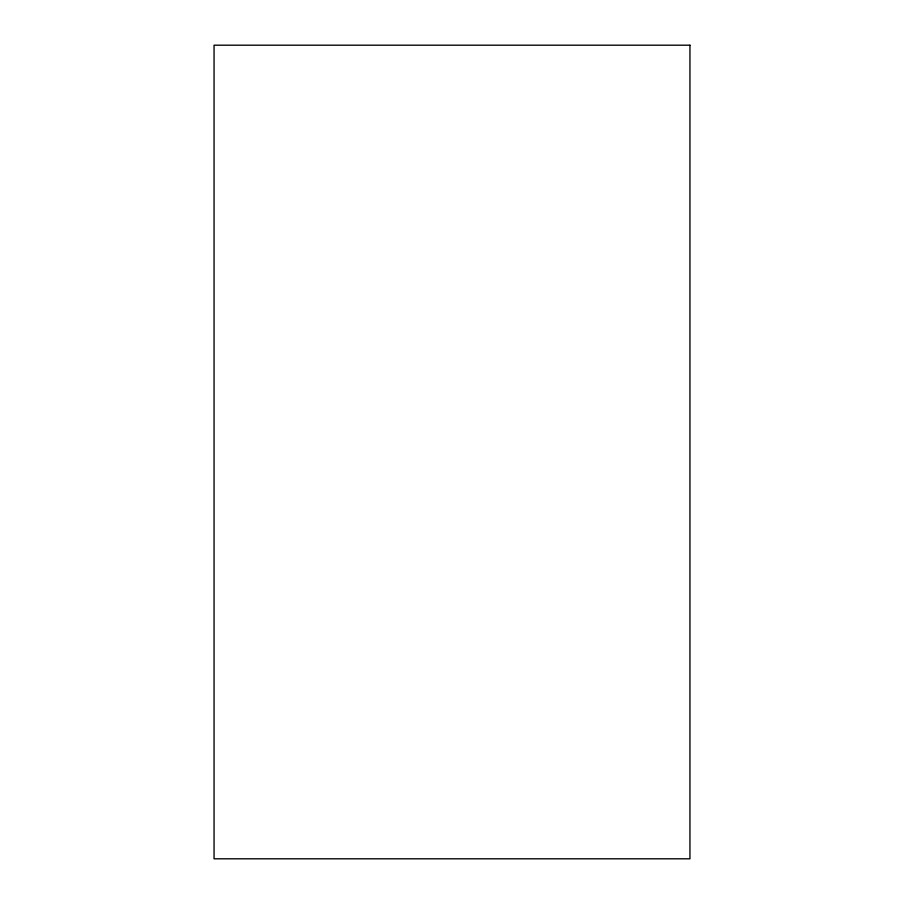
<?xml version="1.0" encoding="UTF-8"?>
<svg xmlns="http://www.w3.org/2000/svg" width="904" height="904" viewBox="0 0 904 904"><rect width="100%" height="100%" fill="white"/><g stroke="black" fill="none" stroke-linecap="round" stroke-linejoin="round"><path stroke-width="1.36" d="M689.944 45.2L214.056 45.2L214.056 858.8L689.944 858.8L689.944 45.2"/></g></svg>
